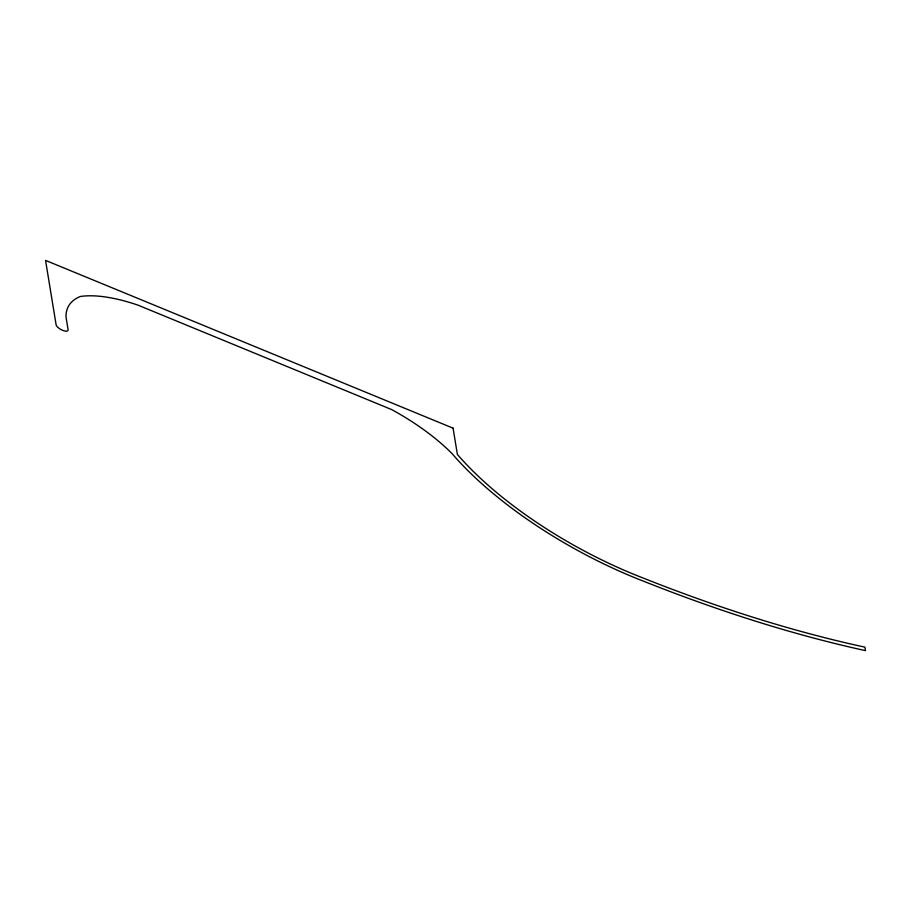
<?xml version="1.0" encoding="UTF-8"?>
<svg xmlns="http://www.w3.org/2000/svg" width="911" height="911" viewBox="0 0 911 911"><rect width="100%" height="100%" fill="white"/><g stroke="black" fill="none" stroke-linecap="round" stroke-linejoin="round"><path stroke-width="1.37" d="M453.074 428.17L45.55 260.387L56.106 324.783A6.719 2.562 28.9 0 0 62.608 330.329A6.719 2.562 28.9 0 0 68.097 329.714L66.002 316.948A127.995 48.773 28.9 0 1 80.202 296.519A114.558 43.648 28.9 0 1 138.108 305.185L391.491 409.506A117.291 44.696 28.9 0 1 452.129 453.712A221.453 84.393 28.9 0 0 642.95 580.967A756.13 288.138 28.9 0 0 865.45 650.613L864.881 647.14A749.149 285.485 28.9 0 1 642.118 577.62A214.404 81.705 28.9 0 1 457.379 454.407L453.074 428.17"/></g></svg>
